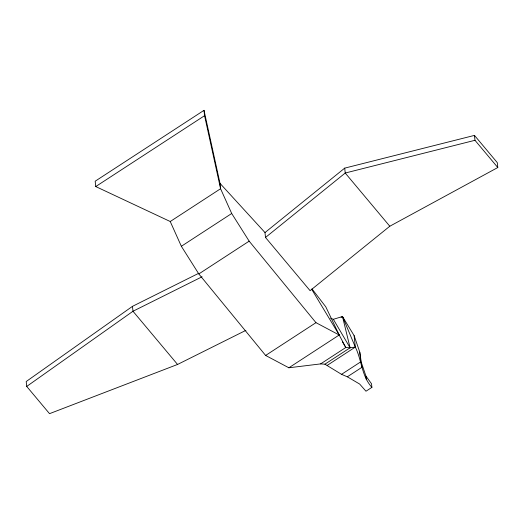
<?xml version="1.0" encoding="UTF-8"?>
<svg xmlns="http://www.w3.org/2000/svg" width="524" height="524" viewBox="0 0 524 524"><rect width="100%" height="100%" fill="white"/><g stroke="black" fill="none" stroke-linecap="round" stroke-linejoin="round"><path stroke-width="0.79" d="M264.993 232.564L344.707 168.132L474.469 135.395L497.283 162.63L497.8 167.529L389.797 226.237L310.084 290.669L265.504 237.464L264.993 232.564L220.014 183.387L204.006 110.335L95.178 181.206L95.741 186.551L170.234 221.514L181.356 246.28L198.819 273.941L265.622 355.449L288.868 367.783L320.616 363.898L324.919 364.187L341.543 374.339L347.34 376.808L359.674 384.066L365.981 391.218L371.909 387.36L371.529 383.771L365.962 376.14L361.278 362.326L359.772 352.121L354.119 335.615L342.493 316.522L333.356 319.299L330.565 318.206M265.504 237.464L345.224 173.031L474.98 140.294L497.8 167.529M198.648 273.332L132.467 306.35L26.2 381.531L26.717 386.43L49.531 413.665L177.557 364.455L245.92 330.343M26.717 386.43L132.985 311.249L202.074 276.777M95.741 186.551L204.57 115.68L204.006 110.335M170.234 221.514L220.578 188.732L220.014 183.387M181.356 246.28L231.7 213.497L220.578 188.732L204.57 115.68M198.819 273.941L249.162 241.151L315.965 322.666L339.211 335L345.788 347.51L350.091 347.792L355.324 347.078C361.842 360.152 361.58 376.245 371.909 387.36M265.622 355.449L315.965 322.666M341.131 317.413L342.493 316.522L355.324 347.078L327.186 365.398M288.868 367.783L339.211 335L325.771 306.802L312.022 288.953M320.616 363.898L345.788 347.51L342.513 341.982M324.919 364.187L350.091 347.792L342.493 316.522M341.543 374.339L360.794 361.802L359.772 352.121M347.34 376.808L361.809 367.383L361.278 362.326M389.797 226.237L345.224 173.031L344.707 168.132M177.557 364.455L132.985 311.249L132.467 306.35M338.327 333.624L339.211 335L311.656 289.235M231.7 213.497L249.162 241.151M333.356 319.299L350.091 347.792M474.469 135.395L474.98 140.294M365.962 376.14L366.335 379.73M354.119 335.615L355.324 347.078"/></g></svg>
